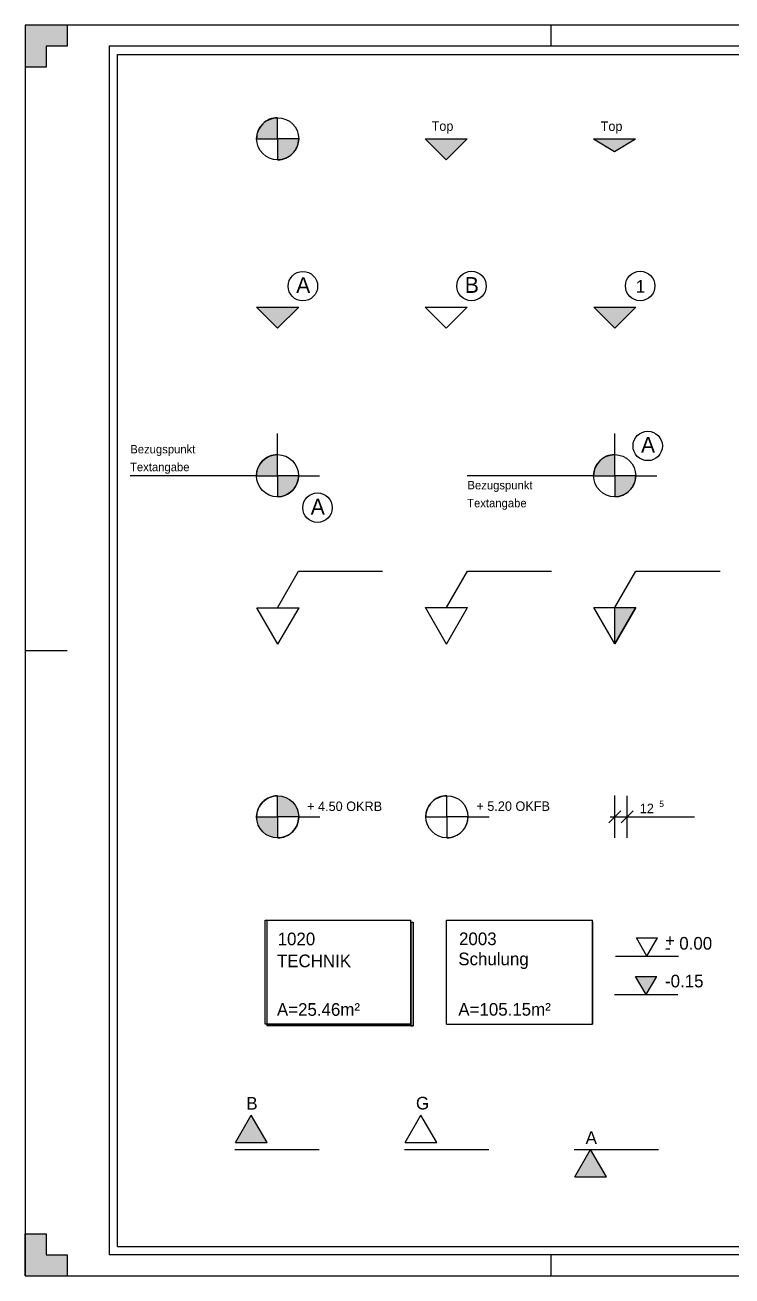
# Model space of a CAD drawing. Header units: millimetres. Extents: x 0 to 420, y 0 to 297.
# Drawn here: x 0 to 167.9, y 0 to 297 of the extents above; entities that cross this region are included whole.
import ezdxf

# ---------------------------------------------------------------- set-up
doc = ezdxf.new("R2010")
doc.units = ezdxf.units.MM
for name, color, linetype, true_color in [('Blattrahmen', 2, 'Continuous', 0xffff00), ('Faltmarken', 3, 'Continuous', 0x00ff00), ('Planecken', 2, 'Continuous', 0xffff00), ('Plankopf Legende', 6, 'Continuous', 0xff00ff), ('Zeichnungsrahmen rot', 1, 'Continuous', 0xff0000), ('Zeichnungsrahmen_blau', 5, 'Continuous', 0x0000ff)]:
    doc.layers.add(name, color=color, linetype=linetype, true_color=true_color)
doc.styles.add('textstyle10', font='')
doc.styles.add('textstyle103', font='')
doc.styles.add('textstyle12', font='')
doc.styles.add('textstyle14', font='')
doc.styles.add('textstyle15', font='')
doc.styles.add('textstyle16', font='')
doc.styles.add('textstyle17', font='')
doc.styles.add('textstyle18', font='')
doc.styles.add('textstyle19', font='')
doc.styles.add('textstyle2', font='')
doc.styles.add('textstyle20', font='')
doc.styles.add('textstyle21', font='')
doc.styles.add('textstyle22', font='')
doc.styles.add('textstyle23', font='')
doc.styles.add('textstyle24', font='')
doc.styles.add('textstyle26', font='')
doc.styles.add('textstyle28', font='')
doc.styles.add('textstyle29', font='')
doc.styles.add('textstyle3', font='')
doc.styles.add('textstyle31', font='')
doc.styles.add('textstyle33', font='')
doc.styles.add('textstyle36', font='')
doc.styles.add('textstyle37', font='')
doc.styles.add('textstyle38', font='')
doc.styles.add('textstyle4', font='')
doc.styles.add('textstyle5', font='')
doc.styles.add('textstyle6', font='')
doc.styles.add('textstyle90', font='')
doc.styles.get('textstyle10').set_extended_font_data('FreeMono')
doc.styles.get('textstyle103').set_extended_font_data('FreeMono')
doc.styles.get('textstyle12').set_extended_font_data('FreeMono')
doc.styles.get('textstyle14').set_extended_font_data('FreeMono')
doc.styles.get('textstyle15').set_extended_font_data('FreeMono')
doc.styles.get('textstyle16').set_extended_font_data('FreeMono')
doc.styles.get('textstyle17').set_extended_font_data('FreeMono')
doc.styles.get('textstyle18').set_extended_font_data('FreeMono')
doc.styles.get('textstyle19').set_extended_font_data('FreeMono')
doc.styles.get('textstyle2').set_extended_font_data('FreeMono')
doc.styles.get('textstyle20').set_extended_font_data('FreeMono')
doc.styles.get('textstyle21').set_extended_font_data('FreeMono')
doc.styles.get('textstyle22').set_extended_font_data('FreeMono')
doc.styles.get('textstyle23').set_extended_font_data('FreeMono')
doc.styles.get('textstyle24').set_extended_font_data('FreeMono')
doc.styles.get('textstyle26').set_extended_font_data('FreeMono')
doc.styles.get('textstyle28').set_extended_font_data('FreeMono')
doc.styles.get('textstyle29').set_extended_font_data('FreeMono')
doc.styles.get('textstyle3').set_extended_font_data('FreeMono')
doc.styles.get('textstyle31').set_extended_font_data('FreeMono')
doc.styles.get('textstyle33').set_extended_font_data('FreeMono')
doc.styles.get('textstyle36').set_extended_font_data('FreeMono')
doc.styles.get('textstyle37').set_extended_font_data('FreeMono')
doc.styles.get('textstyle38').set_extended_font_data('FreeMono')
doc.styles.get('textstyle4').set_extended_font_data('FreeMono')
doc.styles.get('textstyle5').set_extended_font_data('FreeMono')
doc.styles.get('textstyle6').set_extended_font_data('FreeMono')
doc.styles.get('textstyle90').set_extended_font_data('FreeMono')

msp = doc.modelspace()

# ---------------------------------------------------------------- hatches: boundary and pattern name
at = {"layer": 'Planecken'}
for points in [[(10, 297), (10, 292), (5, 292), (5, 287), (0, 287), (0, 297)], [(0, 0), (0, 10), (5, 10), (5, 5), (10, 5), (10, 0)]]:
    msp.add_hatch(color=256, dxfattribs=at).paths.add_polyline_path(points)
at = {"layer": 'Plankopf Legende'}
h = msp.add_hatch(color=256, dxfattribs=at)
edge = h.paths.add_edge_path()
edge.add_arc((60, 270), 5, 90, 180)
edge.add_line((55, 270), (60, 270))
edge.add_line((60, 270), (60, 275))
h = msp.add_hatch(color=256, dxfattribs=at)
edge = h.paths.add_edge_path()
edge.add_arc((60, 270), 5, 270, 0)
edge.add_line((65, 270), (60, 270))
edge.add_line((60, 270), (60, 265))
h = msp.add_hatch(color=256, dxfattribs=at)
h.paths.add_polyline_path([(95, 270), (100, 265), (105, 270)])
h.paths.add_polyline_path([(140, 267), (145, 270), (135, 270)])
for points in [[(55, 230), (60, 225), (65, 230)], [(135.1, 230.05), (140.1, 225.05), (145.1, 230.05)], [(140.07, 158.71), (145.08, 158.71), (140.08, 150.05)], [(91.65, 59.4), (92.15, 59.4), (92.15, 84.03), (91.65, 84.03)], [(147.53, 66.81), (150.03, 71.14), (145.03, 71.14)], [(57.52, 59.4), (57.52, 59.79), (91.65, 59.79), (91.65, 59.4)], [(57.5, 31.69), (53.75, 38.19), (50, 31.69)], [(138.09, 23.55), (134.34, 30.05), (130.59, 23.55)]]:
    msp.add_hatch(color=256, dxfattribs=at).paths.add_polyline_path(points)
h = msp.add_hatch(color=256, dxfattribs=at)
edge = h.paths.add_edge_path()
edge.add_arc((59.96, 190), 5, 90, 180)
edge.add_line((54.96, 190), (59.96, 190))
edge.add_line((59.96, 190), (59.96, 195))
h = msp.add_hatch(color=256, dxfattribs=at)
edge = h.paths.add_edge_path()
edge.add_arc((140.05, 190), 5, 90, 180)
edge.add_line((135.05, 190), (140.05, 190))
edge.add_line((140.05, 190), (140.05, 195))
h = msp.add_hatch(color=256, dxfattribs=at)
edge = h.paths.add_edge_path()
edge.add_arc((59.96, 190), 5, 270, 0)
edge.add_line((64.96, 190), (59.96, 190))
edge.add_line((59.96, 190), (59.96, 185))
h = msp.add_hatch(color=256, dxfattribs=at)
edge = h.paths.add_edge_path()
edge.add_arc((140.05, 190), 5, 270, 0)
edge.add_line((145.05, 190), (140.05, 190))
edge.add_line((140.05, 190), (140.05, 185))
h = msp.add_hatch(color=256, dxfattribs=at)
edge = h.paths.add_edge_path()
edge.add_arc((60, 109), 5, 0, 90)
edge.add_line((60, 114), (60, 109))
edge.add_line((60, 109), (65, 109))
h = msp.add_hatch(color=256, dxfattribs=at)
edge = h.paths.add_edge_path()
edge.add_arc((60, 109), 5, 180, 270)
edge.add_line((60, 104), (60, 109))
edge.add_line((60, 109), (55, 109))

# ---------------------------------------------------------------- linework, layer by layer
at = {"layer": 'Blattrahmen'}
for p, q in [((420, 297), (0, 297)), ((0, 297), (0, 0)), ((0, 0), (420, 0))]:
    msp.add_line(p, q, dxfattribs=at)
at = {"layer": 'Faltmarken'}
for p, q in [((125, 292), (125, 297)), ((0, 148.5), (10, 148.5)), ((125, 0), (125, 5))]:
    msp.add_line(p, q, dxfattribs=at)
at = {"layer": 'Planecken'}
for p, q in [((10, 297), (10, 292)), ((10, 292), (5, 292)), ((5, 292), (5, 287)), ((5, 287), (0, 287)), ((0, 0), (0, 10)), ((0, 10), (5, 10)), ((5, 10), (5, 5)), ((5, 5), (10, 5)), ((10, 5), (10, 0)), ((0, 0), (10, 0))]:
    msp.add_line(p, q, dxfattribs=at)
at = {"layer": 'Plankopf Legende'}
for p, q in [((95, 270), (105, 270)), ((95, 270), (100, 265)), ((100, 265), (105, 270)), ((135, 270), (145, 270)), ((135, 270), (140, 267)), ((140, 267), (145, 270)), ((55, 230), (65, 230)), ((55, 230), (60, 225)), ((60, 225), (65, 230)), ((95.05, 230.03), (105.05, 230.03)), ((95.05, 230.03), (100.05, 225.03)), ((100.05, 225.03), (105.05, 230.03)), ((135.1, 230.05), (145.1, 230.05)), ((135.1, 230.05), (140.1, 225.05)), ((140.1, 225.05), (145.1, 230.05)), ((59.96, 195), (59.96, 200)), ((140.06, 195), (140.06, 200)), ((54.96, 190), (24.96, 190)), ((64.96, 190), (69.96, 190)), ((135.05, 190), (105.05, 190)), ((145.05, 190), (150.05, 190)), ((59.94, 158.66), (64.94, 167.32)), ((64.94, 167.32), (84.94, 167.32)), ((100.07, 158.69), (105.07, 167.35)), ((105.07, 167.35), (125.07, 167.35)), ((140.07, 158.71), (145.07, 167.37)), ((145.07, 167.37), (165.07, 167.37)), ((60.08, 150), (55.08, 158.66)), ((55.08, 158.66), (65.08, 158.66)), ((60.08, 150), (65.08, 158.66)), ((100.08, 150.03), (95.08, 158.69)), ((95.08, 158.69), (105.08, 158.69)), ((100.08, 150.03), (105.08, 158.69)), ((140.08, 150.05), (135.08, 158.71)), ((135.08, 158.71), (145.08, 158.71)), ((140.08, 150.05), (140.07, 158.71)), ((140.08, 150.05), (140.07, 158.71)), ((140.07, 158.71), (145.08, 158.71)), ((140.08, 150.05), (145.08, 158.71)), ((145.08, 158.71), (140.08, 150.05)), ((140.11, 104.05), (140.11, 114.05)), ((143, 104), (143, 114)), ((138.69, 107.59), (141.52, 110.41)), ((141.59, 107.59), (144.41, 110.41)), ((65, 109), (70, 109)), ((105.2, 109.03), (110.2, 109.03)), ((139, 109), (159, 109)), ((57.04, 84.46), (91.65, 84.46)), ((57.04, 59.79), (57.04, 84.46)), ((57.52, 84.03), (57.52, 84.46)), ((57.52, 59.4), (57.52, 84.03)), ((91.65, 84.03), (91.65, 84.46)), ((91.65, 84.03), (91.65, 59.79)), ((91.65, 84.03), (91.65, 59.79)), ((91.65, 59.4), (91.65, 84.03)), ((91.65, 59.4), (91.65, 84.03)), ((91.65, 84.03), (92.15, 84.03)), ((91.65, 84.03), (92.15, 84.03)), ((92.15, 84.03), (92.15, 59.4)), ((92.15, 84.03), (92.15, 59.4)), ((92.15, 84.03), (92.15, 59.4)), ((100.12, 84.49), (134.74, 84.49)), ((100.12, 59.82), (100.12, 84.49)), ((134.74, 84.06), (134.74, 84.49)), ((134.74, 84.06), (134.74, 59.82)), ((134.74, 84.06), (134.74, 59.82)), ((134.74, 59.82), (134.74, 84.06)), ((147.72, 75.93), (145.22, 80.26)), ((145.22, 80.26), (150.22, 80.26)), ((147.72, 75.93), (150.22, 80.26)), ((140.22, 75.93), (155.22, 75.93)), ((147.53, 66.81), (145.03, 71.14)), ((145.03, 71.14), (150.03, 71.14)), ((147.53, 66.81), (150.03, 71.14)), ((140.03, 66.81), (155.03, 66.81)), ((91.65, 59.79), (57.04, 59.79)), ((57.52, 59.79), (91.65, 59.79)), ((57.52, 59.4), (57.52, 59.79)), ((91.65, 59.79), (91.65, 59.4)), ((100.12, 59.82), (134.74, 59.82)), ((91.65, 59.4), (57.52, 59.4)), ((92.15, 59.4), (57.52, 59.4)), ((92.15, 59.4), (91.65, 59.4)), ((91.65, 59.4), (92.15, 59.4)), ((50, 31.69), (53.75, 38.19)), ((57.5, 31.69), (53.75, 38.19)), ((90.29, 31.72), (94.04, 38.21)), ((97.79, 31.72), (94.04, 38.21)), ((49.87, 30), (69.87, 30)), ((50, 31.69), (57.5, 31.69)), ((90.16, 30.03), (110.16, 30.03)), ((90.29, 31.72), (97.79, 31.72)), ((130.45, 30.05), (150.45, 30.05)), ((130.59, 23.55), (134.34, 30.05)), ((138.09, 23.55), (134.34, 30.05)), ((130.59, 23.55), (138.09, 23.55))]:
    msp.add_line(p, q, dxfattribs=at)
for points in [[(60, 275, 0.414214), (55, 270), (60, 270), (60, 275)], [(60, 265, 0.414214), (65, 270), (60, 270), (60, 265)], [(59.96, 195, 0.414214), (54.96, 190), (59.96, 190), (59.96, 195)], [(140.05, 195, 0.414214), (135.05, 190), (140.05, 190), (140.05, 195)], [(59.96, 185, 0.414214), (64.96, 190), (59.96, 190), (59.96, 185)], [(140.05, 185, 0.414214), (145.05, 190), (140.05, 190), (140.05, 185)], [(60, 114, 0.414214), (55, 109), (60, 109), (60, 114)], [(100.2, 114.03, 0.414214), (95.2, 109.03), (100.2, 109.03), (100.2, 114.03)], [(60, 104, 0.414214), (65, 109), (60, 109), (60, 104)], [(100.2, 104.03, 0.414214), (105.2, 109.03), (100.2, 109.03), (100.2, 104.03)]]:
    msp.add_lwpolyline(points, format="xyb", dxfattribs=at)
for centre, radius in [((60, 270), 5), ((66, 235), 3.5), ((106.05, 235.03), 3.5), ((146.1, 235.05), 3.5), ((147.9, 197.07), 3.5), ((59.96, 190), 5), ((140.05, 190), 5), ((69.46, 182.4), 3.5), ((60, 109), 5), ((100.2, 109.03), 5)]:
    msp.add_circle(centre, radius, dxfattribs=at)
at = {"layer": 'Zeichnungsrahmen rot'}
for p, q in [((22, 7), (22, 290)), ((22, 290), (413, 290)), ((22, 7), (413, 7))]:
    msp.add_line(p, q, dxfattribs=at)
at = {"layer": 'Zeichnungsrahmen_blau'}
for p, q in [((415, 292), (20, 292)), ((20, 292), (20, 5)), ((415, 5), (20, 5))]:
    msp.add_line(p, q, dxfattribs=at)

# ---------------------------------------------------------------- texts
at = {"layer": 'Plankopf Legende'}
for s, insert, char_height, attachment_point, style in [('\\H2.25;Top', (96.56, 272.67), 3, 4, 'textstyle103'), ('\\H2.25;Top', (136.71, 272.63), 3, 4, 'textstyle90'), ('\\H3.75;A', (66.07, 233.38), 5, 8, 'textstyle10'), ('\\H3.75;B', (106.12, 233.41), 5, 8, 'textstyle6'), ('\\H3;1', (146.17, 233.44), 4, 8, 'textstyle12'), ('\\H3.75;A', (147.97, 195.45), 5, 8, 'textstyle14'), ('Bezugspunkt', (25, 196), 2, 4, 'textstyle4'), ('Textangabe', (24.94, 191.76), 2, 4, 'textstyle2'), ('Bezugspunkt', (105.08, 187.45), 2, 4, 'textstyle5'), ('\\H3.75;A', (69.53, 180.78), 5, 8, 'textstyle15'), ('Textangabe', (105.01, 183.2), 2, 4, 'textstyle3'), ('\\H2.25;+ 4.50 OKRB', (67, 111.5), 3, 4, 'textstyle17'), ('\\H2.25;+ 5.20 OKFB', (107.2, 111.53), 3, 4, 'textstyle16'), ('\\H2.25;12', (146, 111), 3, 4, 'textstyle23'), ('\\H1.5;5', (150.64, 112.07), 2, 4, 'textstyle26'), ('1020', (60, 80), 3, 4, 'textstyle24'), ('2003', (103.08, 80.03), 3, 4, 'textstyle21'), ('+', (152.01, 79.66), 3, 4, 'textstyle29'), ('0.00', (155.39, 78.96), 3, 4, 'textstyle33'), ('-', (152, 78), 3, 4, 'textstyle28'), ('TECHNIK', (59.83, 74.79), 3, 4, 'textstyle20'), ('Schulung', (102.91, 74.82), 3, 4, 'textstyle19'), ('-0.15', (152, 70), 3, 4, 'textstyle31'), ('A=25.46m²', (59.83, 63.25), 3, 4, 'textstyle18'), ('A=105.15m²', (102.91, 63.28), 3, 4, 'textstyle22'), ('B', (52.56, 40.99), 3, 4, 'textstyle38'), ('G', (92.85, 41.02), 3, 4, 'textstyle37'), ('A', (133.15, 32.86), 3, 4, 'textstyle36')]:
    msp.add_mtext(s, dxfattribs=dict(at, insert=insert, char_height=char_height, attachment_point=attachment_point, style=style))

doc.saveas('drawing.dxf')
